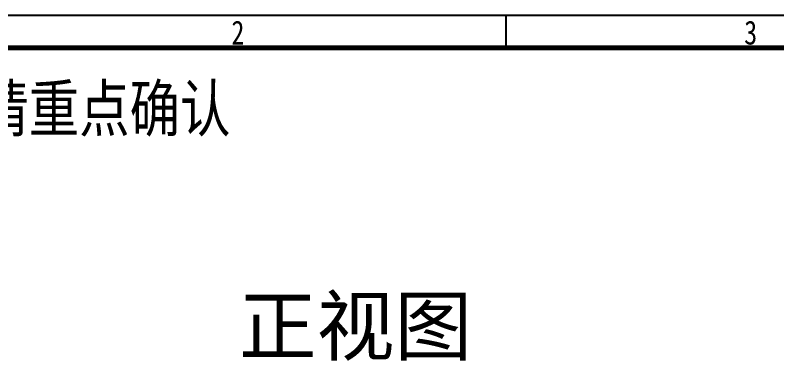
# Model space of a CAD drawing. Header units: inches. Extents: x 265 to 1423, y -753 to -394.
# Drawn here: x 657.9 to 743.8, y -544.9 to -505.5 of the extents above; entities that cross this region are included whole.
import ezdxf

# ---------------------------------------------------------------- set-up
doc = ezdxf.new("R2010")
doc.units = ezdxf.units.IN
doc.header["$LTSCALE"] = 0.909449
doc.header["$MEASUREMENT"] = 0
doc.layers.get('0').update_dxf_attribs({"linetype": 'CONTINUOUS'})
doc.layers.add('DIM', color=7, linetype='CONTINUOUS')
doc.styles.get("Standard").update_dxf_attribs({"font": 'txt', "width": 0.8})
doc.styles.add('中文', font='SimSun.ttf')

msp = doc.modelspace()

# ---------------------------------------------------------------- linework, layer by layer
msp.add_line((713.299, -509.2), (713.299, -505.52))
msp.add_lwpolyline([(597.49, -505.52), (943.405, -505.52), (943.405, -750.85), (597.49, -750.85), (597.49, -505.52)])
at = {"color": 7, "linetype": 'Continuous', "const_width": 0.595}
msp.add_lwpolyline([(602.679, -747.17), (938.217, -747.17), (938.217, -509.2), (602.679, -509.2)], close=True, dxfattribs=at)

# ---------------------------------------------------------------- texts
at = {"char_height": 2.699, "attachment_point": 1}
for s, insert, width in [('2', (682.265, -506.13), 2.2306), ('3', (740.169, -506.13), 6.02787)]:
    msp.add_mtext(s, dxfattribs=dict(at, insert=insert, width=width))
at = {"layer": 'DIM', "insert": (608.192, -513.441), "char_height": 5.21794, "width": 121.66115, "attachment_point": 1}
msp.add_mtext('{\\fSimSun|b0|i0|c134|p2;注：标注  \\C1;*\\C256;     请重点确认}', dxfattribs=at)
at = {"layer": 'DIM', "color": 7, "insert": (683.101, -537.383), "char_height": 6.44, "width": 234.79523, "attachment_point": 1, "style": '中文'}
msp.add_mtext('正视图', dxfattribs=at)

doc.saveas('drawing.dxf')
